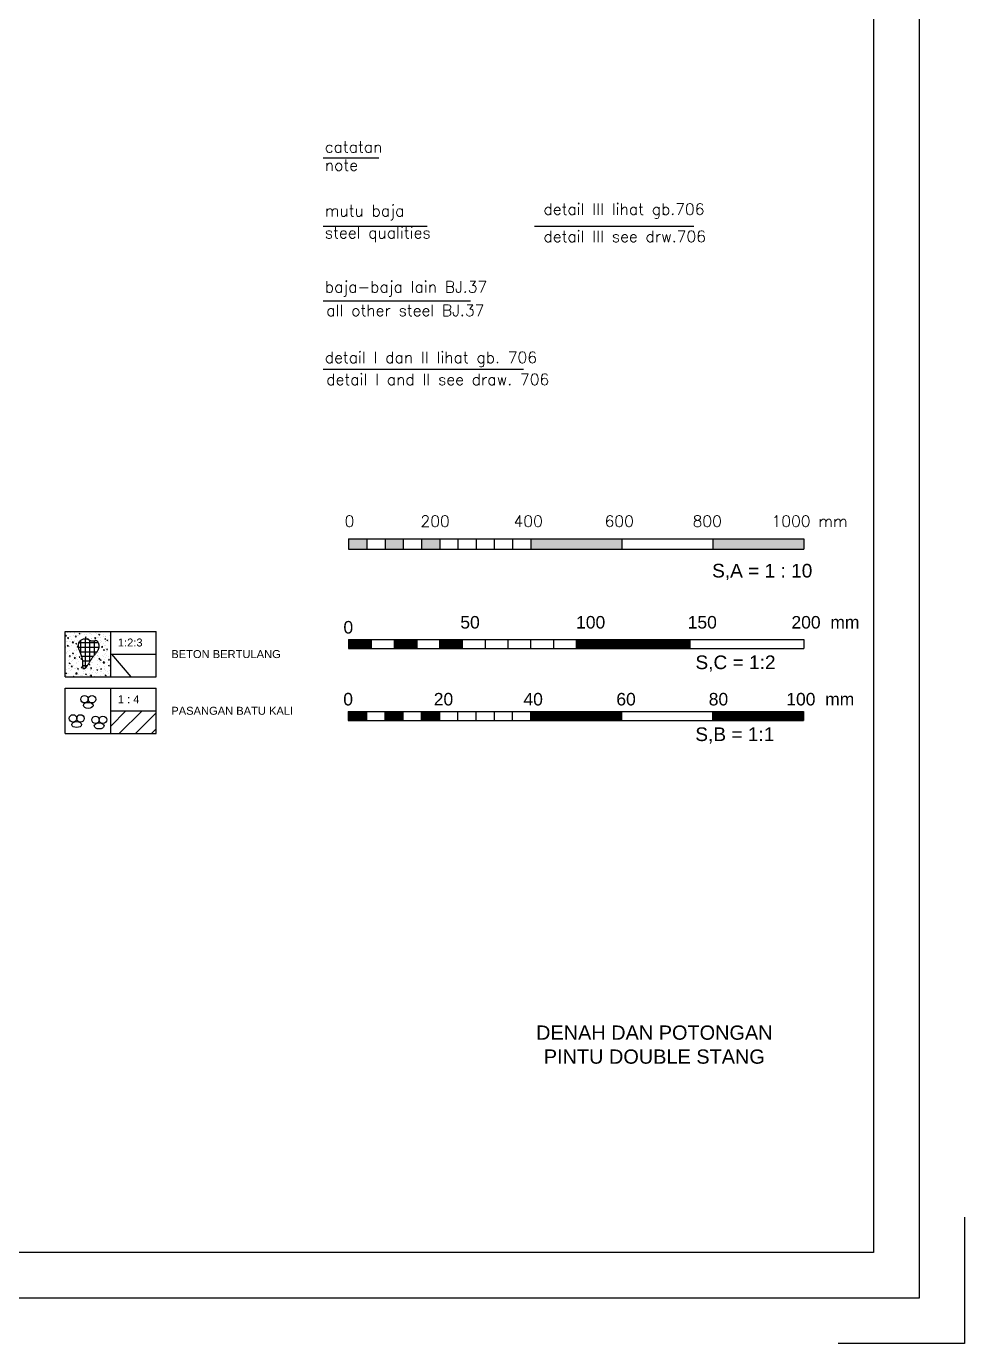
# Model space of a CAD drawing. Header units: metres. Extents: x 444 to 3227, y -3167 to -392.
# Drawn here: x 1099.4 to 1305.4, y -2427.5 to -2138.3 of the extents above; entities that cross this region are included whole.
import ezdxf
from ezdxf.enums import TextEntityAlignment as Align

# ---------------------------------------------------------------- set-up
doc = ezdxf.new("R2010")
doc.units = ezdxf.units.M
doc.layers.get('0').update_dxf_attribs({"linetype": 'CONTINUOUS'})
for name, color, linetype in [('BANGUNAN', 7, 'CONTINUOUS'), ('GARIS-TEPI', 7, 'CONTINUOUS'), ('KOP', 7, 'CONTINUOUS'), ('TEMBOK', 3, 'CONTINUOUS'), ('TEX', 7, 'CONTINUOUS')]:
    doc.layers.add(name, color=color, linetype=linetype)
doc.styles.add('RC2-5', font='arial.ttf', dxfattribs={"height": 2.5})
doc.styles.get("Standard").update_dxf_attribs({"font": 'Simplex.shx', "height": 2.5})
doc.styles.add('STYLE1', font='arial.ttf', dxfattribs={"height": 0.2})

# ---------------------------------------------------------------- blocks, each defined once
blk = doc.blocks.new('*X166')
at = {"color": 0, "linetype": 'Continuous'}
for p, q in [((346.27, 418.18), (346.42, 418.35)), ((346.27, 418.18), (346.45, 418.16)), ((346.28, 416.56), (346.28, 416.56)), ((346.37, 416.89), (346.37, 416.89)), ((346.4, 418.35), (346.4, 418.35)), ((346.45, 418.16), (346.42, 418.35)), ((346.65, 418.87), (346.65, 418.87)), ((346.7, 416.93), (346.7, 416.93)), ((346.73, 417.72), (346.94, 417.8)), ((346.73, 417.72), (346.88, 417.62)), ((346.88, 417.62), (346.94, 417.8)), ((347.13, 416.99), (347.13, 416.99)), ((347.16, 418.08), (347.16, 418.08)), ((347.28, 416.93), (347.28, 416.93)), ((347.32, 417.93), (347.32, 417.93)), ((347.35, 418.93), (347.35, 418.93)), ((347.67, 417.27), (347.67, 417.27)), ((347.73, 416.68), (347.97, 416.93)), ((347.73, 416.68), (348, 416.64)), ((347.91, 418.17), (347.91, 418.17)), ((348, 416.64), (347.97, 416.92)), ((348.02, 416.86), (348.02, 416.86)), ((348.15, 418.65), (348.15, 418.65)), ((348.25, 418.8), (348.25, 418.8)), ((348.26, 417.14), (348.26, 417.14)), ((348.3, 416.87), (348.3, 416.87)), ((348.42, 417.99), (348.57, 418.16)), ((348.42, 417.99), (348.6, 417.97)), ((348.53, 416.51), (348.74, 416.59)), ((348.6, 417.97), (348.57, 418.16)), ((348.67, 416.41), (348.74, 416.59)), ((348.84, 417.16), (348.84, 417.16)), ((348.87, 418.16), (348.87, 418.16)), ((349.05, 418.32), (349.05, 418.32)), ((349.26, 418.69), (349.47, 418.77)), ((349.26, 418.69), (349.4, 418.59)), ((349.27, 417.2), (349.27, 417.2)), ((349.4, 418.59), (349.47, 418.77)), ((349.85, 418.73), (349.85, 418.73)), ((349.9, 418.95), (349.9, 418.95)), ((350.41, 418.37), (350.41, 418.37)), ((350.58, 417.8), (350.72, 417.97)), ((350.58, 417.8), (350.76, 417.78)), ((350.76, 417.78), (350.72, 417.97)), ((350.95, 418.57), (350.95, 418.57)), ((351.05, 417.48), (351.26, 417.56)), ((351.21, 417.41), (351.26, 417.56)), ((351.45, 418.67), (351.45, 418.67)), ((351.52, 417.46), (351.52, 417.46)), ((351.7, 418.67), (351.7, 418.67)), ((351.89, 417.56), (351.89, 417.56)), ((351.93, 418.56), (351.93, 418.56)), ((352.04, 417.64), (352.04, 417.64)), ((352.47, 417.07), (352.47, 417.07)), ((352.73, 417.61), (352.87, 417.78)), ((352.73, 417.61), (352.91, 417.6)), ((352.83, 418.82), (352.83, 418.82)), ((352.91, 417.6), (352.87, 417.78)), ((353.06, 418.6), (353.06, 418.6)), ((353.27, 417.76), (353.27, 417.76)), ((353.41, 416.79), (353.41, 416.79)), ((353.45, 417.79), (353.45, 417.79)), ((353.49, 418.79), (353.49, 418.79)), ((353.57, 418.45), (353.78, 418.53)), ((353.57, 418.45), (353.72, 418.35)), ((353.72, 418.35), (353.78, 418.53)), ((353.74, 419.11), (353.78, 419.15)), ((353.74, 419.11), (354.01, 419.07)), ((353.9, 416.8), (353.9, 416.8)), ((353.94, 417.89), (353.94, 417.89)), ((353.99, 417.1), (353.99, 417.1)), ((354.01, 419.07), (354, 419.15)), ((354.07, 417), (354.07, 417)), ((354.66, 418.53), (354.66, 418.53)), ((354.69, 417.99), (354.69, 417.99)), ((354.71, 416.59), (354.71, 416.59)), ((354.73, 419.07), (354.73, 419.07)), ((354.88, 417.42), (355.02, 417.6)), ((354.88, 417.42), (355.06, 417.41)), ((354.95, 417), (354.95, 417)), ((354.99, 418), (354.99, 418)), ((355.02, 418.06), (355.02, 418.06)), ((355.06, 417.41), (355.02, 417.6)), ((355.03, 419), (355.03, 419)), ((355.04, 416.95), (355.04, 416.95)), ((355.36, 417.24), (355.57, 417.32)), ((355.36, 417.24), (355.51, 417.14)), ((355.51, 417.14), (355.57, 417.32)), ((355.67, 416.93), (355.67, 416.93)), ((355.74, 417.4), (355.74, 417.4)), ((355.83, 418.14), (355.83, 418.14)), ((346.19, 415.62), (346.21, 415.63)), ((346.19, 415.54), (346.22, 415.63)), ((346.34, 415.81), (346.34, 415.81)), ((346.39, 414.55), (346.39, 414.55)), ((346.49, 414.21), (346.49, 414.21)), ((346.68, 414.77), (346.68, 414.77)), ((346.69, 415.92), (346.83, 416.09)), ((346.69, 415.92), (346.87, 415.9)), ((346.87, 415.9), (346.83, 416.09)), ((346.99, 415.9), (346.99, 415.9)), ((347.07, 415.74), (347.07, 415.74)), ((347.11, 413.66), (347.25, 413.84)), ((347.11, 413.66), (347.28, 413.65)), ((347.12, 413.81), (347.12, 413.81)), ((347.17, 413.94), (347.17, 413.94)), ((347.21, 414.94), (347.21, 414.94)), ((347.24, 415.93), (347.24, 415.93)), ((347.28, 413.65), (347.25, 413.84)), ((347.47, 415.96), (347.47, 415.96)), ((347.79, 413.84), (347.79, 413.84)), ((347.8, 414.34), (348.01, 414.42)), ((347.8, 414.34), (347.94, 414.24)), ((347.94, 414.24), (348.01, 414.42)), ((348.09, 414.14), (348.09, 414.14)), ((348.14, 414.85), (348.14, 414.85)), ((348.53, 416.51), (348.67, 416.41)), ((348.54, 413.94), (348.54, 413.94)), ((348.58, 415.02), (348.58, 415.02)), ((348.67, 415.68), (348.67, 415.68)), ((348.72, 413.74), (348.72, 413.74)), ((348.73, 414.16), (348.73, 414.16)), ((348.74, 416.2), (348.74, 416.2)), ((348.76, 415.16), (348.76, 415.16)), ((348.8, 416.16), (348.8, 416.16)), ((348.84, 415.73), (348.99, 415.9)), ((348.84, 415.73), (349.02, 415.72)), ((349.02, 415.72), (348.99, 415.9)), ((349.26, 413.48), (349.4, 413.65)), ((349.44, 413.46), (349.4, 413.65)), ((352.89, 413.94), (352.89, 413.94)), ((353.26, 413.96), (353.26, 413.96)), ((353.3, 413.79), (353.3, 413.79)), ((353.34, 414.79), (353.34, 414.79)), ((353.46, 414.59), (353.46, 414.59)), ((354.14, 415.69), (354.37, 415.93)), ((354.14, 415.69), (354.4, 415.65)), ((354.25, 415.77), (354.25, 415.77)), ((354.4, 415.65), (354.37, 415.93)), ((354.49, 413.87), (354.49, 413.87)), ((354.56, 413.65), (354.56, 413.65)), ((354.63, 415.07), (354.84, 415.15)), ((354.63, 415.07), (354.78, 414.96)), ((354.78, 414.96), (354.84, 415.15)), ((354.84, 414), (354.84, 414)), ((354.88, 415), (354.88, 415)), ((354.92, 416), (354.92, 416)), ((355.01, 414.26), (355.01, 414.26)), ((355.08, 415.41), (355.08, 415.41)), ((355.14, 416.05), (355.14, 416.05)), ((355.3, 415.17), (355.44, 415.34)), ((355.3, 415.17), (355.48, 415.15)), ((355.31, 413.75), (355.31, 413.75)), ((355.35, 414.84), (355.35, 414.84)), ((355.48, 415.15), (355.44, 415.34)), ((356.09, 413.8), (356.09, 413.8)), ((356.1, 414.93), (356.1, 414.93)), ((356.14, 416.02), (356.14, 416.02)), ((346.21, 411.47), (346.21, 411.47)), ((346.27, 412.76), (346.27, 412.76)), ((346.38, 410.75), (346.38, 410.75)), ((346.91, 411.08), (346.91, 411.08)), ((346.96, 411.57), (346.96, 411.57)), ((346.99, 412.1), (346.99, 412.1)), ((347, 412.66), (347, 412.66)), ((347.06, 410.94), (347.06, 410.94)), ((347.07, 412.16), (347.28, 412.24)), ((347.07, 412.16), (347.21, 412.06)), ((347.1, 411.94), (347.1, 411.94)), ((347.13, 412.94), (347.13, 412.94)), ((347.21, 412.06), (347.28, 412.24)), ((347.49, 412.62), (347.49, 412.62)), ((347.52, 411.41), (347.67, 411.58)), ((347.52, 411.41), (347.7, 411.39)), ((347.7, 411.39), (347.67, 411.58)), ((347.75, 412.76), (347.75, 412.76)), ((348.02, 413.06), (348.02, 413.06)), ((348.1, 411.72), (348.1, 411.72)), ((348.13, 413.26), (348.37, 413.51)), ((348.13, 413.26), (348.4, 413.22)), ((348.13, 411.05), (348.13, 411.05)), ((348.4, 413.22), (348.37, 413.51)), ((348.51, 411.02), (348.51, 411.02)), ((348.62, 411.17), (348.62, 411.17)), ((348.65, 412.16), (348.65, 412.16)), ((348.69, 413.16), (348.69, 413.16)), ((348.73, 412.4), (348.73, 412.4)), ((348.86, 410.95), (349.07, 411.04)), ((348.86, 410.95), (349.01, 410.85)), ((348.89, 412.91), (348.89, 412.91)), ((349.01, 410.85), (349.07, 411.04)), ((349.09, 412.55), (349.09, 412.55)), ((349.2, 410.79), (349.2, 410.79)), ((349.26, 413.48), (349.44, 413.46)), ((349.59, 413.13), (349.8, 413.21)), ((349.59, 413.13), (349.74, 413.03)), ((349.67, 411.22), (349.82, 411.39)), ((349.67, 411.22), (349.85, 411.2)), ((349.74, 413.03), (349.8, 413.21)), ((349.77, 413.36), (349.77, 413.36)), ((349.85, 411.2), (349.82, 411.39)), ((349.88, 411.35), (349.88, 411.35)), ((349.95, 410.89), (349.95, 410.89)), ((349.99, 411.97), (349.99, 411.97)), ((350.11, 410.95), (350.11, 410.95)), ((351.09, 411.04), (351.09, 411.04)), ((351.38, 411.92), (351.59, 412)), ((351.38, 411.92), (351.53, 411.82)), ((351.53, 411.82), (351.59, 412)), ((351.63, 411.65), (351.63, 411.65)), ((351.67, 411.57), (351.67, 411.57)), ((351.71, 412.57), (351.71, 412.57)), ((351.71, 410.88), (351.71, 410.88)), ((351.83, 411.03), (351.97, 411.2)), ((351.83, 411.03), (352, 411.02)), ((351.88, 412.22), (351.88, 412.22)), ((352, 411.01), (351.97, 411.2)), ((352.23, 413), (352.23, 413)), ((352.29, 412.41), (352.29, 412.41)), ((352.67, 413.4), (352.67, 413.4)), ((352.98, 411.29), (352.98, 411.29)), ((353.17, 410.71), (353.38, 410.8)), ((353.2, 410.8), (353.2, 410.8)), ((353.23, 411.79), (353.23, 411.79)), ((353.27, 412.79), (353.27, 412.79)), ((353.31, 410.81), (353.31, 410.81)), ((353.32, 410.61), (353.38, 410.79)), ((353.38, 411.95), (353.38, 411.95)), ((353.52, 413.54), (353.52, 413.54)), ((353.56, 413.1), (353.71, 413.27)), ((353.56, 413.1), (353.74, 413.08)), ((353.74, 413.08), (353.71, 413.27)), ((353.74, 411.38), (353.74, 411.38)), ((353.77, 412.47), (353.77, 412.47)), ((353.9, 412.89), (354.11, 412.97)), ((353.9, 412.89), (354.05, 412.79)), ((353.9, 412.35), (353.9, 412.35)), ((353.98, 413.3), (353.98, 413.3)), ((353.98, 410.84), (354.12, 411.01)), ((353.98, 410.84), (354.16, 410.83)), ((354.05, 412.79), (354.11, 412.97)), ((354.16, 410.83), (354.12, 411.01)), ((354.52, 412.57), (354.52, 412.57)), ((354.54, 412.27), (354.77, 412.51)), ((354.54, 412.27), (354.8, 412.23)), ((354.74, 411.01), (354.74, 411.01)), ((354.8, 412.23), (354.77, 412.51)), ((354.77, 412.01), (354.77, 412.01)), ((354.81, 413), (354.81, 413)), ((354.87, 411.53), (354.87, 411.53)), ((355.13, 413.47), (355.13, 413.47)), ((355.13, 412.25), (355.13, 412.25)), ((355.5, 412.28), (355.5, 412.28)), ((355.66, 412.72), (355.66, 412.72)), ((355.69, 411.68), (355.9, 411.76)), ((355.69, 411.68), (355.84, 411.58)), ((355.71, 412.91), (355.86, 413.08)), ((355.71, 412.91), (355.89, 412.9)), ((355.73, 413.6), (355.73, 413.6)), ((355.84, 411.58), (355.9, 411.76)), ((355.89, 412.9), (355.86, 413.08)), ((346.31, 409.56), (346.31, 409.56)), ((346.34, 409.99), (346.55, 410.07)), ((346.34, 409.99), (346.48, 409.89)), ((346.49, 409.89), (346.55, 410.07)), ((346.52, 409.36), (346.52, 409.36)), ((347.02, 409.94), (347.02, 409.94)), ((347.31, 410.54), (347.31, 410.54)), ((347.54, 410.68), (347.54, 410.68)), ((347.91, 409.49), (347.91, 409.49)), ((347.94, 409.15), (348.08, 409.32)), ((347.94, 409.15), (347.97, 409.15)), ((348.01, 409.26), (348.01, 409.26)), ((348.12, 409.15), (348.08, 409.32)), ((348.41, 409.6), (348.41, 409.6)), ((348.53, 409.84), (348.76, 410.09)), ((348.53, 409.84), (348.8, 409.8)), ((348.54, 409.17), (348.54, 409.17)), ((348.58, 410.17), (348.58, 410.17)), ((348.8, 409.8), (348.76, 410.09)), ((349.14, 410.61), (349.14, 410.61)), ((349.16, 409.7), (349.16, 409.7)), ((349.51, 409.42), (349.51, 409.42)), ((349.76, 409.56), (349.76, 409.56)), ((350.09, 409.38), (350.09, 409.38)), ((350.12, 410.38), (350.12, 410.38)), ((350.3, 409.85), (350.3, 409.85)), ((350.65, 409.75), (350.86, 409.83)), ((350.65, 409.75), (350.8, 409.65)), ((350.74, 410.55), (350.74, 410.55)), ((350.8, 409.65), (350.86, 409.83)), ((351.11, 409.36), (351.11, 409.36)), ((351.51, 409.86), (351.51, 409.86)), ((351.6, 409.57), (351.6, 409.57)), ((351.64, 410.57), (351.64, 410.57)), ((351.73, 409.35), (351.96, 409.59)), ((351.73, 409.35), (352, 409.31)), ((352, 409.31), (351.97, 409.59)), ((352.2, 410.1), (352.2, 410.1)), ((352.22, 409.2), (352.22, 409.2)), ((352.34, 410.48), (352.34, 410.48)), ((352.72, 409.29), (352.72, 409.29)), ((352.95, 410.2), (352.95, 410.2)), ((353.16, 409.8), (353.16, 409.8)), ((353.17, 410.71), (353.32, 410.61)), ((353.26, 410.16), (353.26, 410.16)), ((353.29, 409.17), (353.29, 409.17)), ((353.94, 410.41), (353.94, 410.41)), ((353.97, 409.5), (353.97, 409.5)), ((354.08, 410.35), (354.08, 410.35)), ((354.32, 409.22), (354.32, 409.22)), ((354.7, 410.01), (354.7, 410.01)), ((354.91, 410.75), (354.91, 410.75)), ((354.96, 409.51), (355.17, 409.59)), ((354.96, 409.51), (355.11, 409.41)), ((355.01, 410.46), (355.01, 410.46)), ((355.11, 409.41), (355.17, 409.59)), ((355.19, 409.42), (355.19, 409.42)), ((355.55, 410.34), (355.55, 410.34)), ((355.72, 409.8), (355.72, 409.8)), ((355.92, 409.15), (355.92, 409.15)), ((355.94, 409.52), (355.94, 409.52)), ((355.98, 410.6), (355.98, 410.6)), ((356.13, 410.65), (356.19, 410.72)), ((356.13, 410.65), (356.19, 410.65)), ((356.18, 409.2), (356.18, 409.2))]:
    blk.add_line(p, q, dxfattribs=at)
blk = doc.blocks.new('*X167')
at = {"color": 0, "linetype": 'Continuous'}
for p, q in [((1371.09, -218.6), (1376.09, -218.6)), ((1371.09, -218.7), (1376.09, -218.7)), ((1371.09, -218.8), (1376.09, -218.8)), ((1371.09, -218.9), (1376.09, -218.9)), ((1371.09, -219), (1376.09, -219)), ((1371.09, -219.1), (1376.09, -219.1)), ((1371.09, -219.2), (1376.09, -219.2)), ((1371.09, -219.3), (1376.09, -219.3)), ((1371.09, -219.4), (1376.09, -219.4)), ((1371.09, -219.5), (1376.09, -219.5)), ((1371.09, -219.6), (1376.09, -219.6)), ((1371.09, -219.7), (1376.09, -219.7)), ((1371.09, -219.8), (1376.09, -219.8)), ((1381.09, -218.6), (1386.09, -218.6)), ((1381.09, -218.7), (1386.09, -218.7)), ((1381.09, -218.8), (1386.09, -218.8)), ((1381.09, -218.9), (1386.09, -218.9)), ((1381.09, -219), (1386.09, -219)), ((1381.09, -219.1), (1386.09, -219.1)), ((1381.09, -219.2), (1386.09, -219.2)), ((1381.09, -219.3), (1386.09, -219.3)), ((1381.09, -219.4), (1386.09, -219.4)), ((1381.09, -219.5), (1386.09, -219.5)), ((1381.09, -219.6), (1386.09, -219.6)), ((1381.09, -219.7), (1386.09, -219.7)), ((1381.09, -219.8), (1386.09, -219.8)), ((1391.09, -218.6), (1396.09, -218.6)), ((1391.09, -218.7), (1396.09, -218.7)), ((1391.09, -218.8), (1396.09, -218.8)), ((1391.09, -218.9), (1396.09, -218.9)), ((1391.09, -219), (1396.09, -219)), ((1391.09, -219.1), (1396.09, -219.1)), ((1391.09, -219.2), (1396.09, -219.2)), ((1391.09, -219.3), (1396.09, -219.3)), ((1391.09, -219.4), (1396.09, -219.4)), ((1391.09, -219.5), (1396.09, -219.5)), ((1391.09, -219.6), (1396.09, -219.6)), ((1391.09, -219.7), (1396.09, -219.7)), ((1391.09, -219.8), (1396.09, -219.8)), ((1421.09, -218.6), (1446.09, -218.6)), ((1421.09, -218.7), (1446.09, -218.7)), ((1421.09, -218.8), (1446.09, -218.8)), ((1421.09, -218.9), (1446.09, -218.9)), ((1421.09, -219), (1446.09, -219)), ((1421.09, -219.1), (1446.09, -219.1)), ((1421.09, -219.2), (1446.09, -219.2)), ((1421.09, -219.3), (1446.09, -219.3)), ((1421.09, -219.4), (1446.09, -219.4)), ((1421.09, -219.5), (1446.09, -219.5)), ((1421.09, -219.6), (1446.09, -219.6)), ((1421.09, -219.7), (1446.09, -219.7)), ((1421.09, -219.8), (1446.09, -219.8)), ((1371.09, -219.9), (1376.09, -219.9)), ((1371.09, -220), (1376.09, -220)), ((1371.09, -220.1), (1376.09, -220.1)), ((1371.09, -220.2), (1376.09, -220.2)), ((1371.09, -220.3), (1376.09, -220.3)), ((1371.09, -220.4), (1376.09, -220.4)), ((1371.09, -220.5), (1376.09, -220.5)), ((1381.09, -219.9), (1386.09, -219.9)), ((1381.09, -220), (1386.09, -220)), ((1381.09, -220.1), (1386.09, -220.1)), ((1381.09, -220.2), (1386.09, -220.2)), ((1381.09, -220.3), (1386.09, -220.3)), ((1381.09, -220.4), (1386.09, -220.4)), ((1381.09, -220.5), (1386.09, -220.5)), ((1391.09, -219.9), (1396.09, -219.9)), ((1391.09, -220), (1396.09, -220)), ((1391.09, -220.1), (1396.09, -220.1)), ((1391.09, -220.2), (1396.09, -220.2)), ((1391.09, -220.3), (1396.09, -220.3)), ((1391.09, -220.4), (1396.09, -220.4)), ((1391.09, -220.5), (1396.09, -220.5)), ((1421.09, -219.9), (1446.09, -219.9)), ((1421.09, -220), (1446.09, -220)), ((1421.09, -220.1), (1446.09, -220.1)), ((1421.09, -220.2), (1446.09, -220.2)), ((1421.09, -220.3), (1446.09, -220.3)), ((1421.09, -220.4), (1446.09, -220.4)), ((1421.09, -220.5), (1446.09, -220.5))]:
    blk.add_line(p, q, dxfattribs=at)
blk = doc.blocks.new('*X163')
at = {"color": 0}
for p, q in [((6.16, 5.3), (10.16, 5.3)), ((6.16, 5.2), (10.16, 5.2)), ((6.16, 5.1), (10.16, 5.1)), ((6.16, 5), (10.16, 5)), ((6.16, 4.9), (10.16, 4.9)), ((6.16, 4.8), (10.16, 4.8)), ((6.16, 4.7), (10.16, 4.7)), ((6.16, 4.6), (10.16, 4.6)), ((6.16, 4.5), (10.16, 4.5)), ((6.16, 4.4), (10.16, 4.4)), ((6.16, 4.3), (10.16, 4.3)), ((6.16, 4.2), (10.16, 4.2)), ((6.16, 4.1), (10.16, 4.1)), ((6.16, 4), (10.16, 4)), ((6.16, 3.9), (10.16, 3.9)), ((6.16, 3.8), (10.16, 3.8)), ((6.16, 3.7), (10.16, 3.7)), ((6.16, 3.6), (10.16, 3.6)), ((6.16, 3.5), (10.16, 3.5)), ((6.16, 3.4), (10.16, 3.4))]:
    blk.add_line(p, q, dxfattribs=at)
blk = doc.blocks.new('*X164')
at = {"color": 0}
for p, q in [((46.16, 5.3), (66.16, 5.3)), ((46.16, 5.2), (66.16, 5.2)), ((46.16, 5.1), (66.16, 5.1)), ((46.16, 5), (66.16, 5)), ((46.16, 4.9), (66.16, 4.9)), ((46.16, 4.8), (66.16, 4.8)), ((46.16, 4.7), (66.16, 4.7)), ((46.16, 4.6), (66.16, 4.6)), ((46.16, 4.5), (66.16, 4.5)), ((46.16, 4.4), (66.16, 4.4)), ((46.16, 4.3), (66.16, 4.3)), ((46.16, 4.2), (66.16, 4.2)), ((46.16, 4.1), (66.16, 4.1)), ((46.16, 4), (66.16, 4)), ((46.16, 3.9), (66.16, 3.9)), ((46.16, 3.8), (66.16, 3.8)), ((46.16, 3.7), (66.16, 3.7)), ((46.16, 3.6), (66.16, 3.6)), ((46.16, 3.5), (66.16, 3.5)), ((46.16, 3.4), (66.16, 3.4))]:
    blk.add_line(p, q, dxfattribs=at)
blk = doc.blocks.new('*X165')
at = {"color": 0}
for p, q in [((86.16, 5.3), (106.16, 5.3)), ((86.16, 5.2), (106.16, 5.2)), ((86.16, 5.1), (106.16, 5.1)), ((86.16, 5), (106.16, 5)), ((86.16, 4.9), (106.16, 4.9)), ((86.16, 4.8), (106.16, 4.8)), ((86.16, 4.7), (106.16, 4.7)), ((86.16, 4.6), (106.16, 4.6)), ((86.16, 4.5), (106.16, 4.5)), ((86.16, 4.4), (106.16, 4.4)), ((86.16, 4.3), (106.16, 4.3)), ((86.16, 4.2), (106.16, 4.2)), ((86.16, 4.1), (106.16, 4.1)), ((86.16, 4), (106.16, 4)), ((86.16, 3.9), (106.16, 3.9)), ((86.16, 3.8), (106.16, 3.8)), ((86.16, 3.7), (106.16, 3.7)), ((86.16, 3.6), (106.16, 3.6)), ((86.16, 3.5), (106.16, 3.5)), ((86.16, 3.4), (106.16, 3.4))]:
    blk.add_line(p, q, dxfattribs=at)

msp = doc.modelspace()

# ---------------------------------------------------------------- hatches: boundary and pattern name
at = {"layer": 'TEMBOK', "linetype": 'Continuous'}
h = msp.add_hatch(dxfattribs=at)
h.set_pattern_fill('BRASS', color=1, scale=5, angle=670.3169215, style=0)
h.set_pattern_definition([(310.317, (-428.95, -2244.215), (24.20865, 20.5427), []), (310.317, (-416.846, -2233.944), (24.20865, 20.5427), [15.875, -7.9375])])
h.paths.add_polyline_path([(1117.89053, -2281.11517), (1127.89053, -2281.11517), (1127.89053, -2276.11517), (1117.89053, -2276.11517)])
h = msp.add_hatch(dxfattribs=at)
h.set_pattern_fill('_U', color=1, scale=2.5, angle=45, style=0, pattern_type=0)
h.set_pattern_definition([(45, (-428.9503, -2244.2152), (-1.767767, 1.767767), [])])
h.paths.add_polyline_path([(1117.89053, -2293.56437), (1127.89053, -2293.56437), (1127.89053, -2288.56437), (1117.89053, -2288.56437)])
at = {"layer": 'TEX'}
h = msp.add_hatch(color=2, dxfattribs=at)
h.paths.add_polyline_path([(1170.14444, -2253.0482), (1174.14443, -2253.0482), (1174.14443, -2250.82598), (1170.14444, -2250.82598)])
h.paths.add_polyline_path([(1178.14443, -2250.82598), (1178.14443, -2253.0482), (1182.14443, -2253.0482), (1182.14443, -2250.82598)])
h.paths.add_polyline_path([(1186.14442, -2250.82598), (1186.14442, -2253.0482), (1190.14442, -2253.0482), (1190.14442, -2250.82598)])
h = msp.add_hatch(color=2, dxfattribs=at)
h.paths.add_polyline_path([(1210.1444, -2250.82598), (1210.1444, -2253.0482), (1230.14438, -2253.0482), (1230.14438, -2250.82598)])
h.paths.add_polyline_path([(1250.14436, -2250.82598), (1250.14436, -2253.0482), (1270.14434, -2253.0482), (1270.14434, -2250.82598)])

# ---------------------------------------------------------------- linework, layer by layer
at = {"color": 2}
for p, q in [((1170.11458, -2272.89049), (1270.11458, -2272.89049)), ((1170.11458, -2272.89049), (1170.11458, -2274.89049)), ((1175.11458, -2272.89049), (1175.11458, -2274.89049)), ((1180.11458, -2272.89049), (1180.11458, -2274.89049)), ((1185.11458, -2272.89049), (1185.11458, -2274.89049)), ((1190.11458, -2272.89049), (1190.11458, -2274.89049)), ((1195.11458, -2272.89049), (1195.11458, -2274.89049)), ((1200.11458, -2272.89049), (1200.11458, -2274.89049)), ((1205.11458, -2272.89049), (1205.11458, -2274.89049)), ((1210.11458, -2272.89049), (1210.11458, -2274.89049)), ((1215.11458, -2272.89049), (1215.11458, -2274.89049)), ((1220.11458, -2272.89049), (1220.11458, -2274.89049)), ((1245.11458, -2272.89049), (1245.11458, -2274.89049)), ((1270.11458, -2272.89049), (1270.11458, -2274.89049)), ((1170.11458, -2274.89049), (1270.11458, -2274.89049)), ((1170.07902, -2288.68265), (1270.07902, -2288.68265)), ((1170.07902, -2288.68265), (1170.07902, -2290.68265)), ((1170.07902, -2290.68265), (1270.07902, -2290.68265)), ((1174.07902, -2288.68265), (1174.07902, -2290.68265)), ((1178.07902, -2288.68265), (1178.07902, -2290.68265)), ((1182.07902, -2288.68265), (1182.07902, -2290.68265)), ((1186.07902, -2288.68265), (1186.07902, -2290.68265)), ((1190.07902, -2288.68265), (1190.07902, -2290.68265)), ((1194.07902, -2288.68265), (1194.07902, -2290.68265)), ((1198.07902, -2288.68265), (1198.07902, -2290.68265)), ((1202.07902, -2288.68265), (1202.07902, -2290.68265)), ((1206.07902, -2288.68265), (1206.07902, -2290.68265)), ((1210.07902, -2288.68265), (1210.07902, -2290.68265)), ((1230.07902, -2288.68265), (1230.07902, -2290.68265)), ((1250.07902, -2288.68265), (1250.07902, -2290.68265)), ((1270.07902, -2288.68265), (1270.07902, -2290.68265))]:
    msp.add_line(p, q, dxfattribs=at)
at = {"layer": 'BANGUNAN', "color": 2}
for p, q in [((1164.5829, -2167.14809), (1176.74959, -2167.14809)), ((1164.5829, -2182.14812), (1187.41628, -2182.14812)), ((1210.94967, -2182.14812), (1245.94974, -2182.14812)), ((1164.5829, -2198.544), (1196.9163, -2198.544)), ((1164.5829, -2213.54403), (1208.58299, -2213.54403)), ((1170.14444, -2250.82598), (1270.14434, -2250.82598)), ((1170.14444, -2253.0482), (1270.14434, -2253.0482))]:
    msp.add_line(p, q, dxfattribs=at)
at = {"layer": 'KOP', "color": 9}
msp.add_lwpolyline([(1295.44967, -1823.51517), (1295.44967, -2417.51517), (454.44967, -2417.51517), (454.44967, -1823.51517)], close=True, dxfattribs=at)
at = {"layer": 'KOP', "color": 130}
msp.add_lwpolyline([(504.44967, -2407.51517), (504.44967, -1833.51517), (1285.44967, -1833.51517), (1285.44967, -2407.51517)], close=True, dxfattribs=at)
at = {"layer": 'KOP', "color": 9}
msp.add_lwpolyline([(1305.44967, -2399.7393), (1305.44967, -2427.51517), (1277.6738, -2427.51517)], dxfattribs=at)
at = {"layer": 'TEMBOK', "color": 3, "linetype": 'Continuous'}
for p, q in [((1107.89053, -2271.11517), (1127.89053, -2271.11517)), ((1107.89053, -2281.11517), (1107.89053, -2271.11517)), ((1117.89053, -2281.11517), (1117.89053, -2271.11517)), ((1127.89053, -2281.11517), (1127.89053, -2271.11517)), ((1117.89053, -2276.11517), (1127.89053, -2276.11517)), ((1107.89053, -2281.11517), (1127.89053, -2281.11517)), ((1107.89053, -2283.56437), (1127.89053, -2283.56437)), ((1107.89053, -2293.56437), (1107.89053, -2283.56437)), ((1117.89053, -2293.56437), (1117.89053, -2283.56437)), ((1127.89053, -2293.56437), (1127.89053, -2283.56437)), ((1117.89053, -2288.56437), (1127.89053, -2288.56437)), ((1107.89053, -2293.56437), (1127.89053, -2293.56437))]:
    msp.add_line(p, q, dxfattribs=at)
at = {"layer": 'TEMBOK', "color": 1, "linetype": 'Continuous'}
for p, q in [((1111.26195, -2273.10064), (1111.26195, -2275.92987)), ((1112.26195, -2272.7374), (1112.26195, -2279.21801)), ((1113.26195, -2273.06967), (1113.26195, -2277.80921)), ((1114.26195, -2273.19998), (1114.26195, -2276.35995)), ((1110.81128, -2274.58598), (1115.27401, -2274.58598)), ((1110.92479, -2273.58598), (1115.13302, -2273.58598)), ((1111.13115, -2275.58598), (1114.86331, -2275.58598)), ((1111.49353, -2276.58598), (1114.08553, -2276.58598)), ((1111.75978, -2277.58598), (1113.40176, -2277.58598)), ((1111.79056, -2278.58598), (1112.78298, -2278.58598))]:
    msp.add_line(p, q, dxfattribs=at)
msp.add_lwpolyline([(1111.16696, -2275.6782), (1111.09371, -2275.48959), (1111.0237, -2275.30807), (1110.95895, -2275.13212), (1110.90147, -2274.96018), (1110.85326, -2274.79071), (1110.81633, -2274.62217), (1110.79271, -2274.453), (1110.78438, -2274.28168), (1110.79301, -2274.10742), (1110.81881, -2273.93255), (1110.8616, -2273.76015), (1110.92125, -2273.5933), (1110.9976, -2273.4351), (1111.09049, -2273.28863), (1111.19977, -2273.15699), (1111.32528, -2273.04326), (1111.46614, -2272.94972), (1111.6186, -2272.87548), (1111.77818, -2272.81885), (1111.94038, -2272.77812), (1112.10073, -2272.75159), (1112.25474, -2272.73756), (1112.39792, -2272.73435), (1112.5258, -2272.74024), (1112.63505, -2272.75362), (1112.72699, -2272.77318), (1112.80408, -2272.79767), (1112.86881, -2272.82587), (1112.92364, -2272.85655), (1112.97105, -2272.88845), (1113.01351, -2272.92036), (1113.0535, -2272.95103), (1113.09326, -2272.97949), (1113.1341, -2273.00579), (1113.1771, -2273.03024), (1113.22336, -2273.05314), (1113.27394, -2273.0748), (1113.32993, -2273.09554), (1113.39241, -2273.11567), (1113.46247, -2273.13548), (1113.5407, -2273.15509), (1113.62573, -2273.17377), (1113.71571, -2273.1906), (1113.80878, -2273.20465), (1113.90308, -2273.21499), (1113.99677, -2273.22071), (1114.08798, -2273.22086), (1114.17487, -2273.21453), (1114.25601, -2273.20138), (1114.33174, -2273.18345), (1114.40283, -2273.16335), (1114.47006, -2273.14371), (1114.53419, -2273.12717), (1114.59601, -2273.11634), (1114.65628, -2273.11384), (1114.71577, -2273.1223), (1114.77503, -2273.14376), (1114.83368, -2273.17789), (1114.89109, -2273.22374), (1114.94664, -2273.2804), (1114.99972, -2273.34694), (1115.04971, -2273.42244), (1115.09598, -2273.50597), (1115.13793, -2273.59659), (1115.17501, -2273.6934), (1115.20698, -2273.79545), (1115.2337, -2273.90183), (1115.25501, -2274.0116), (1115.27076, -2274.12384), (1115.28078, -2274.23763), (1115.28493, -2274.35203), (1115.28305, -2274.46613), (1115.2749, -2274.57924), (1115.25996, -2274.69174), (1115.23759, -2274.80424), (1115.20719, -2274.91736), (1115.16813, -2275.03171), (1115.11979, -2275.14792), (1115.06156, -2275.26659), (1114.99281, -2275.38836), (1114.9134, -2275.51354), (1114.82502, -2275.64135), (1114.72984, -2275.77071), (1114.63002, -2275.90053), (1114.52772, -2276.02973), (1114.42512, -2276.15723), (1114.32437, -2276.28195), (1114.22764, -2276.40281), (1114.13658, -2276.5191), (1114.05078, -2276.63152), (1113.9693, -2276.74116), (1113.89123, -2276.84911), (1113.81563, -2276.95644), (1113.74157, -2277.06423), (1113.66814, -2277.17356), (1113.59439, -2277.28552), (1113.51965, -2277.40085), (1113.44412, -2277.51896), (1113.36829, -2277.63892), (1113.29262, -2277.75981), (1113.21756, -2277.8807), (1113.14358, -2278.00066), (1113.07115, -2278.11877), (1113.00073, -2278.2341), (1112.9326, -2278.34585), (1112.86633, -2278.45375), (1112.8013, -2278.55763), (1112.73688, -2278.65734), (1112.67246, -2278.75273), (1112.60743, -2278.84364), (1112.54115, -2278.92992), (1112.47303, -2279.01141), (1112.40276, -2279.08773), (1112.33141, -2279.15757), (1112.26037, -2279.21937), (1112.19104, -2279.27161), (1112.12479, -2279.31273), (1112.06303, -2279.34119), (1112.00714, -2279.35544), (1111.95852, -2279.35395), (1111.91817, -2279.33571), (1111.88555, -2279.30187), (1111.85973, -2279.25414), (1111.83979, -2279.19421), (1111.82479, -2279.12378), (1111.81382, -2279.04455), (1111.80593, -2278.95822), (1111.80021, -2278.86649), (1111.79586, -2278.77092), (1111.79258, -2278.67257), (1111.79024, -2278.57237), (1111.78867, -2278.47124), (1111.78771, -2278.37012), (1111.78722, -2278.26992), (1111.78704, -2278.17157), (1111.78702, -2278.076), (1111.78681, -2277.98352), (1111.78537, -2277.89197), (1111.78145, -2277.79856), (1111.77383, -2277.70052), (1111.76125, -2277.59507), (1111.74249, -2277.47943), (1111.71631, -2277.35082), (1111.68148, -2277.20647), (1111.63718, -2277.04462), (1111.58439, -2276.86763), (1111.52448, -2276.67891), (1111.45885, -2276.48186), (1111.38889, -2276.27986), (1111.316, -2276.07633), (1111.24156, -2275.87464)], close=True, dxfattribs=at)
for centre in [(1112.13911, -2286.01569), (1113.7792, -2286.01569), (1109.60096, -2290.2259), (1111.24106, -2290.2259), (1114.5482, -2290.52663), (1116.18829, -2290.52663)]:
    msp.add_circle(centre, 0.82005, dxfattribs=at)
for centre in [(1112.94841, -2287.36629), (1110.41026, -2291.57651), (1115.3575, -2291.87724)]:
    msp.add_ellipse(centre, major_axis=(1.06608, 0), ratio=0.615379037, dxfattribs=at)
at = {"layer": 'TEX', "color": 1}
for p, q in [((1170.14444, -2250.82598), (1170.14444, -2253.0482)), ((1190.14442, -2250.82598), (1190.14442, -2253.0482))]:
    msp.add_line(p, q, dxfattribs=at)
at = {"layer": 'TEX'}
for p, q in [((1174.14443, -2250.82598), (1174.14443, -2253.0482)), ((1178.14443, -2250.82598), (1178.14443, -2253.0482)), ((1182.14443, -2250.82598), (1182.14443, -2253.0482)), ((1186.14442, -2250.82598), (1186.14442, -2253.0482))]:
    msp.add_line(p, q, dxfattribs=at)
at = {"layer": 'TEX', "color": 2}
for p, q in [((1194.14441, -2250.82598), (1194.14441, -2253.0482)), ((1198.14441, -2250.82598), (1198.14441, -2253.0482)), ((1202.14441, -2250.82598), (1202.14441, -2253.0482)), ((1206.1444, -2250.82598), (1206.1444, -2253.0482)), ((1210.1444, -2250.82598), (1210.1444, -2253.0482)), ((1230.14438, -2250.82598), (1230.14438, -2253.0482)), ((1250.14436, -2250.82598), (1250.14436, -2253.0482)), ((1270.14434, -2250.82598), (1270.14434, -2253.0482))]:
    msp.add_line(p, q, dxfattribs=at)

# ---------------------------------------------------------------- block references
at = {"color": 2}
for name, p in [('*X163', (1163.91447, -2293.98791)), ('*X163', (1171.91447, -2293.98791)), ('*X163', (1179.91447, -2293.98791)), ('*X164', (1163.91447, -2293.98791)), ('*X165', (1163.91447, -2293.98791))]:
    msp.add_blockref(name, p, dxfattribs=at)
at = {"layer": 'TEMBOK', "color": 1, "linetype": 'Continuous'}
msp.add_blockref('*X166', (761.70285, -2690.26326), dxfattribs=at)
at = {"layer": 'TEMBOK', "color": 2, "linetype": 'Continuous'}
msp.add_blockref('*X167', (-200.97568, -2054.34817), dxfattribs=at)

# ---------------------------------------------------------------- texts
at = {"color": 3, "style": 'RC2-5'}
for s, p in [('S,A = 1 : 10', (1249.97764, -2259.28153)), ('S,C = 1:2', (1246.32542, -2279.40458)), ('S,B = 1:1', (1246.28985, -2295.19674))]:
    msp.add_text(s, height=3, dxfattribs=at).set_placement(p)
at = {"color": 2, "style": 'RC2-5'}
for s, p in [('50', (1194.67669, -2270.48448)), ('100', (1220.10142, -2270.48448)), ('150', (1244.61144, -2270.48448)), ('200  mm', (1267.40264, -2270.48448)), ('0', (1169.0046, -2271.58167)), ('0', (1168.96903, -2287.37383)), ('20', (1188.83912, -2287.37383)), ('40', (1208.53822, -2287.37383)), ('60', (1228.9431, -2287.37383)), ('80', (1249.23397, -2287.37383)), ('100  mm', (1266.26923, -2287.37383))]:
    msp.add_text(s, height=2.75, dxfattribs=at).set_placement(p)
at = {"style": 'STYLE1'}
for s, p in [('DENAH DAN POTONGAN', (1237.28447, -2360.77686)), ('PINTU DOUBLE STANG', (1237.28447, -2366.04501))]:
    msp.add_text(s, height=3.1276099, dxfattribs=at).set_placement(p, align=Align.CENTER)
at = {"layer": 'GARIS-TEPI', "color": 3, "linetype": 'Continuous', "style": 'RC2-5'}
for s, p in [('1:2:3', (1119.45294, -2274.42894)), ('BETON BERTULANG', (1131.19822, -2276.97015)), ('1 : 4', (1119.45294, -2286.87813)), ('PASANGAN BATU KALI', (1131.19822, -2289.41934))]:
    msp.add_text(s, height=1.75, dxfattribs=at).set_placement(p)
at = {"layer": 'TEX', "color": 2}
for s, height, p in [('catatan', 2.500005, (1164.91623, -2165.98142)), ('note', 2.500005, (1164.91623, -2169.98143)), ('mutu baja', 2.500005, (1164.91623, -2179.98145)), ('detail III lihat gb.706', 2.500005, (1212.94967, -2179.64812)), ('steel qualities', 2.500005, (1164.91623, -2184.8148)), ('detail III see drw.706', 2.500005, (1212.94967, -2185.64813)), ('baja-baja lain BJ.37', 2.500005, (1164.91623, -2196.71066)), ('all other steel BJ.37', 2.500005, (1165.24957, -2201.87734)), ('detail I dan II lihat gb. 706', 2.500005, (1164.91623, -2212.21069)), ('detail I and II see draw. 706', 2.500005, (1165.24957, -2217.04404)), ('0', 2.5, (1169.25555, -2248.15931)), ('200', 2.5, (1185.9222, -2248.15931)), ('400', 2.5, (1206.36662, -2248.15931)), ('600', 2.5, (1226.3666, -2248.15931)), ('800', 2.5, (1245.69992, -2248.15931)), ('1000 mm', 2.5, (1263.03323, -2248.15931))]:
    msp.add_text(s, height=height, dxfattribs=at).set_placement(p)

doc.saveas('drawing.dxf')
